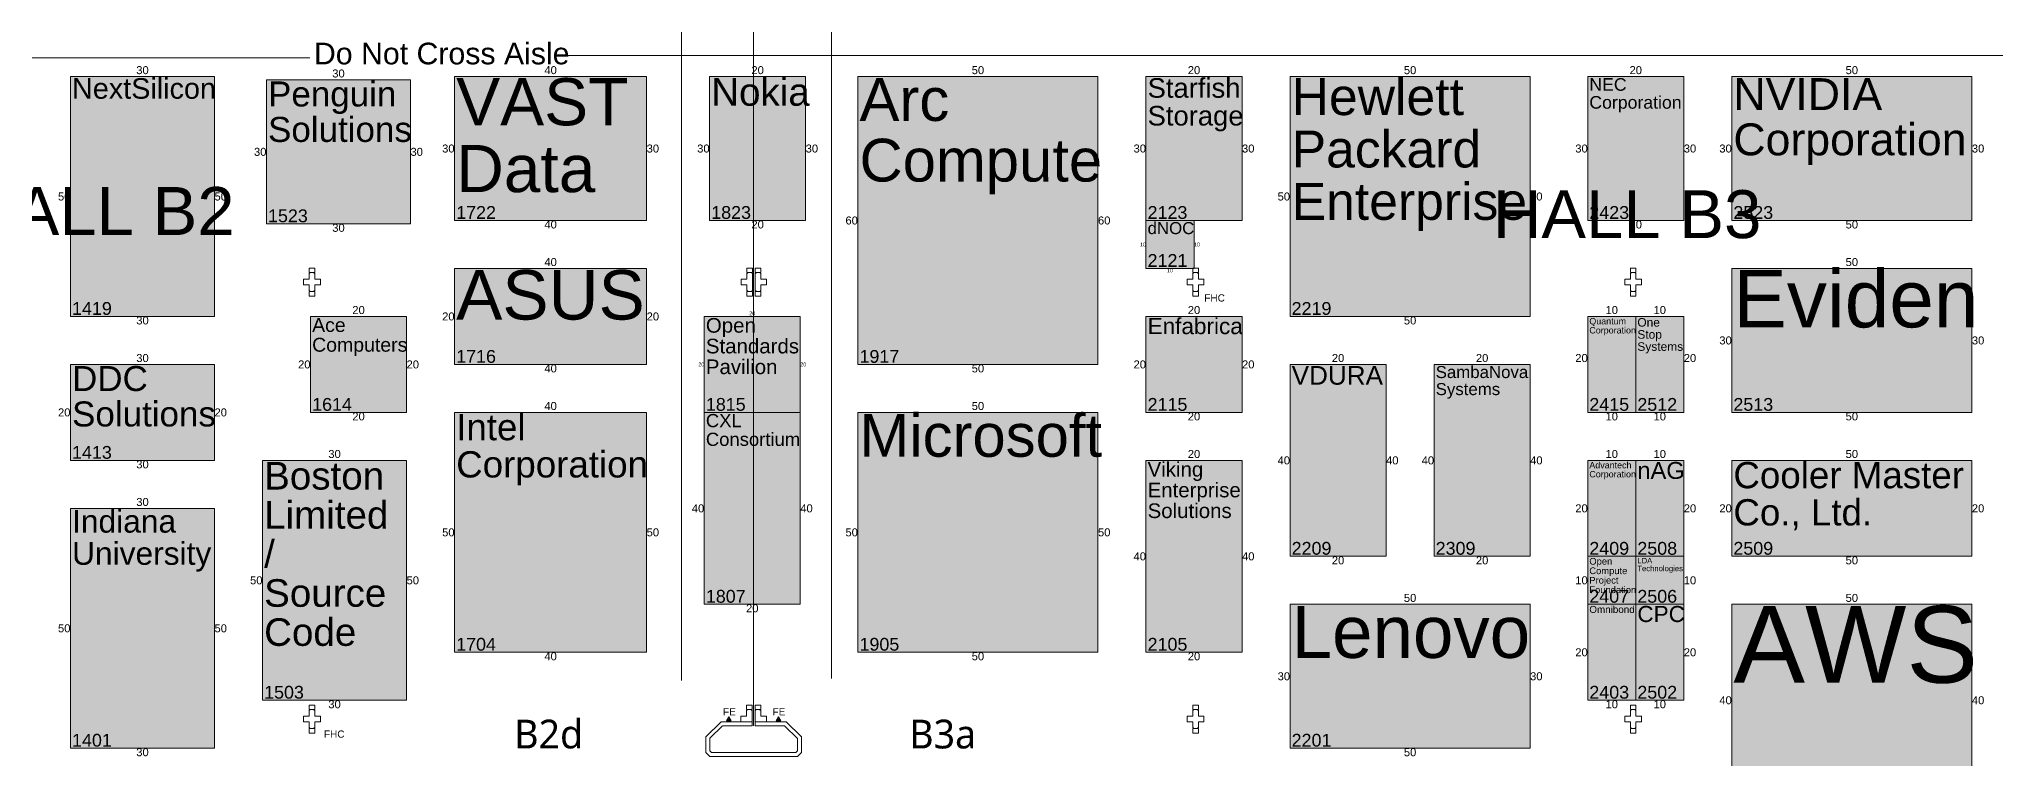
# Model space of a CAD drawing. Header units: inches. Extents: x -357 to 23496, y 116 to 10306.
# Drawn here: x 6594 to 11485, y 3578 to 5379 of the extents above; entities that cross this region are included whole.
import ezdxf
from ezdxf.enums import TextEntityAlignment as Align

# ---------------------------------------------------------------- set-up
doc = ezdxf.new("R2010")
doc.units = ezdxf.units.IN
doc.header["$MEASUREMENT"] = 0
for name, color, linetype, true_color in [('Airwall', 7, 'Continuous', 0xffffff), ('BOOTH_DIMENSION', 7, 'Continuous', 0x000000), ('BOOTH_NUMBER', 7, 'Continuous', 0x000000), ('BOOTHLAYER', 7, 'Continuous', 0x000000), ('Building', 7, 'Continuous', 0xffffff), ('Columns', 7, 'Continuous', 0xffffff), ('COMPANY_NAME', 7, 'Continuous', 0x000000), ('DRAWINGLAYER', 7, 'Continuous', 0xffffff), ('Fire', 7, 'Continuous', 0xffffff), ('HIGHLIGHT_SCHEME', 7, 'Continuous', 0x000000), ('Text', 7, 'Continuous', 0xffffff)]:
    doc.layers.add(name, color=color, linetype=linetype, true_color=true_color)
doc.styles.add('Arial', font='Arial.ttf')
doc.styles.add('Trebuchet MS', font='trebuc.ttf')

msp = doc.modelspace()

# ---------------------------------------------------------------- hatches: boundary and pattern name
at = {"layer": 'HIGHLIGHT_SCHEME', "true_color": 0xe3923d, "transparency": 33554687}
for points in [[(6672.5, 5284.9), (7032.5, 5284.9), (7032.5, 4684.9), (6672.5, 4684.9)], [(7632.5, 5284.9), (8112.5, 5284.9), (8112.5, 4924.9), (7632.5, 4924.9)], [(8269.9, 5284.9), (8509.9, 5284.9), (8509.9, 4924.9), (8269.9, 4924.9)], [(8640.5, 5284.9), (9240.5, 5284.9), (9240.5, 4564.9), (8640.5, 4564.9)], [(9360.5, 5284.9), (9600.5, 5284.9), (9600.5, 4924.9), (9360.5, 4924.9)], [(9720.5, 5284.9), (10320.5, 5284.9), (10320.5, 4684.9), (9720.5, 4684.9)], [(10464.5, 5284.9), (10704.5, 5284.9), (10704.5, 4924.9), (10464.5, 4924.9)], [(10824.5, 5284.9), (11424.5, 5284.9), (11424.5, 4924.9), (10824.5, 4924.9)], [(7162.3, 5276.6), (7522.3, 5276.6), (7522.3, 4916.6), (7162.3, 4916.6)], [(7632.5, 4804.9), (8112.5, 4804.9), (8112.5, 4564.9), (7632.5, 4564.9)], [(10824.5, 4804.9), (11424.5, 4804.9), (11424.5, 4444.9), (10824.5, 4444.9)], [(7272.5, 4684.9), (7512.5, 4684.9), (7512.5, 4444.9), (7272.5, 4444.9)], [(8256.5, 4684.9), (8496.5, 4684.9), (8496.5, 4444.9), (8256.5, 4444.9)], [(9360.5, 4684.9), (9600.5, 4684.9), (9600.5, 4444.9), (9360.5, 4444.9)], [(10464.5, 4684.9), (10584.5, 4684.9), (10584.5, 4444.9), (10464.5, 4444.9)], [(10584.5, 4684.9), (10704.5, 4684.9), (10704.5, 4444.9), (10584.5, 4444.9)], [(6672.5, 4564.9), (7032.5, 4564.9), (7032.5, 4324.9), (6672.5, 4324.9)], [(9720.5, 4564.9), (9960.5, 4564.9), (9960.5, 4084.9), (9720.5, 4084.9)], [(10080.5, 4564.9), (10320.5, 4564.9), (10320.5, 4084.9), (10080.5, 4084.9)], [(7632.5, 4444.9), (8112.5, 4444.9), (8112.5, 3844.9), (7632.5, 3844.9)], [(8256.5, 4444.9), (8496.5, 4444.9), (8496.5, 3964.9), (8256.5, 3964.9)], [(8640.5, 4444.9), (9240.5, 4444.9), (9240.5, 3844.9), (8640.5, 3844.9)], [(7152.5, 4324.9), (7512.5, 4324.9), (7512.5, 3724.9), (7152.5, 3724.9)], [(9360.5, 4324.9), (9600.5, 4324.9), (9600.5, 3844.9), (9360.5, 3844.9)], [(10464.5, 4324.9), (10584.5, 4324.9), (10584.5, 4084.9), (10464.5, 4084.9)], [(10584.5, 4324.9), (10704.5, 4324.9), (10704.5, 4084.9), (10584.5, 4084.9)], [(10824.5, 4324.9), (11424.5, 4324.9), (11424.5, 4084.9), (10824.5, 4084.9)], [(6672.5, 4204.9), (7032.5, 4204.9), (7032.5, 3604.9), (6672.5, 3604.9)], [(10464.5, 4084.9), (10584.5, 4084.9), (10584.5, 3964.9), (10464.5, 3964.9)], [(10584.5, 4084.9), (10704.5, 4084.9), (10704.5, 3964.9), (10584.5, 3964.9)], [(9720.5, 3964.9), (10320.5, 3964.9), (10320.5, 3604.9), (9720.5, 3604.9)], [(10464.5, 3964.9), (10584.5, 3964.9), (10584.5, 3724.9), (10464.5, 3724.9)], [(10584.5, 3964.9), (10704.5, 3964.9), (10704.5, 3724.9), (10584.5, 3724.9)], [(10824.5, 3964.9), (11424.5, 3964.9), (11424.5, 3484.9), (10824.5, 3484.9)]]:
    msp.add_hatch(color=33, dxfattribs=at).paths.add_polyline_path(points, flags=0)
at = {"layer": 'HIGHLIGHT_SCHEME', "true_color": 0xce4240, "transparency": 33554687}
msp.add_hatch(color=13, dxfattribs=at).paths.add_polyline_path([(9360.5, 4924.9), (9480.5, 4924.9), (9480.5, 4804.9), (9360.5, 4804.9)], flags=0)

# ---------------------------------------------------------------- linework, layer by layer
at = {"layer": 'Airwall', "color": 4, "lineweight": 5, "transparency": 33554687}
msp.add_lwpolyline([(8379.9, 6958.6), (8379.9, 3660.9)], dxfattribs=at).dxf.unprotected_set("ltscale", 0)
at = {"layer": 'BOOTHLAYER', "color": 7, "lineweight": 5}
for points in [[(6672.5, 5284.9), (7032.5, 5284.9), (7032.5, 4684.9), (6672.5, 4684.9)], [(7632.5, 5284.9), (8112.5, 5284.9), (8112.5, 4924.9), (7632.5, 4924.9)], [(8269.9, 5284.9), (8509.9, 5284.9), (8509.9, 4924.9), (8269.9, 4924.9)], [(8640.5, 5284.9), (9240.5, 5284.9), (9240.5, 4564.9), (8640.5, 4564.9)], [(9360.5, 5284.9), (9600.5, 5284.9), (9600.5, 4924.9), (9360.5, 4924.9)], [(9720.5, 5284.9), (10320.5, 5284.9), (10320.5, 4684.9), (9720.5, 4684.9)], [(10464.5, 5284.9), (10704.5, 5284.9), (10704.5, 4924.9), (10464.5, 4924.9)], [(10824.5, 5284.9), (11424.5, 5284.9), (11424.5, 4924.9), (10824.5, 4924.9)], [(7162.3, 5276.6), (7522.3, 5276.6), (7522.3, 4916.6), (7162.3, 4916.6)], [(9360.5, 4924.9), (9480.5, 4924.9), (9480.5, 4804.9), (9360.5, 4804.9)], [(7632.5, 4804.9), (8112.5, 4804.9), (8112.5, 4564.9), (7632.5, 4564.9)], [(10824.5, 4804.9), (11424.5, 4804.9), (11424.5, 4444.9), (10824.5, 4444.9)], [(7272.5, 4684.9), (7512.5, 4684.9), (7512.5, 4444.9), (7272.5, 4444.9)], [(8256.5, 4684.9), (8496.5, 4684.9), (8496.5, 4444.9), (8256.5, 4444.9)], [(9360.5, 4684.9), (9600.5, 4684.9), (9600.5, 4444.9), (9360.5, 4444.9)], [(10464.5, 4684.9), (10584.5, 4684.9), (10584.5, 4444.9), (10464.5, 4444.9)], [(10584.5, 4684.9), (10704.5, 4684.9), (10704.5, 4444.9), (10584.5, 4444.9)], [(6672.5, 4564.9), (7032.5, 4564.9), (7032.5, 4324.9), (6672.5, 4324.9)], [(9720.5, 4564.9), (9960.5, 4564.9), (9960.5, 4084.9), (9720.5, 4084.9)], [(10080.5, 4564.9), (10320.5, 4564.9), (10320.5, 4084.9), (10080.5, 4084.9)], [(7632.5, 4444.9), (8112.5, 4444.9), (8112.5, 3844.9), (7632.5, 3844.9)], [(8256.5, 4444.9), (8496.5, 4444.9), (8496.5, 3964.9), (8256.5, 3964.9)], [(8640.5, 4444.9), (9240.5, 4444.9), (9240.5, 3844.9), (8640.5, 3844.9)], [(7152.5, 4324.9), (7512.5, 4324.9), (7512.5, 3724.9), (7152.5, 3724.9)], [(9360.5, 4324.9), (9600.5, 4324.9), (9600.5, 3844.9), (9360.5, 3844.9)], [(10464.5, 4324.9), (10584.5, 4324.9), (10584.5, 4084.9), (10464.5, 4084.9)], [(10584.5, 4324.9), (10704.5, 4324.9), (10704.5, 4084.9), (10584.5, 4084.9)], [(10824.5, 4324.9), (11424.5, 4324.9), (11424.5, 4084.9), (10824.5, 4084.9)], [(6672.5, 4204.9), (7032.5, 4204.9), (7032.5, 3604.9), (6672.5, 3604.9)], [(10464.5, 4084.9), (10584.5, 4084.9), (10584.5, 3964.9), (10464.5, 3964.9)], [(10584.5, 4084.9), (10704.5, 4084.9), (10704.5, 3964.9), (10584.5, 3964.9)], [(9720.5, 3964.9), (10320.5, 3964.9), (10320.5, 3604.9), (9720.5, 3604.9)], [(10464.5, 3964.9), (10584.5, 3964.9), (10584.5, 3724.9), (10464.5, 3724.9)], [(10584.5, 3964.9), (10704.5, 3964.9), (10704.5, 3724.9), (10584.5, 3724.9)], [(10824.5, 3964.9), (11424.5, 3964.9), (11424.5, 3484.9), (10824.5, 3484.9)]]:
    msp.add_lwpolyline(points, close=True, dxfattribs=at)
at = {"layer": 'Building', "color": 18, "lineweight": 5, "true_color": 0x000000, "transparency": 33554687}
for points in [[(8411.8, 3670.9), (8461.3, 3670.9), (8499.2, 3633.1), (8499.2, 3594.5), (8489.2, 3584.5), (8270.7, 3584.5), (8260.7, 3594.5), (8260.7, 3633.1), (8298.5, 3670.9), (8348.1, 3670.9)], [(8383.8, 3670.9), (8383.8, 3660.9), (8457.2, 3660.9), (8489.2, 3629), (8489.2, 3598.7), (8485, 3594.5), (8274.8, 3594.5), (8270.7, 3598.7), (8270.7, 3629.9), (8301.7, 3660.9)], [(8376.1, 3670.9), (8376.1, 3660.9), (8302.7, 3660.9)]]:
    msp.add_lwpolyline(points, dxfattribs=at).dxf.unprotected_set("ltscale", 0)
at = {"layer": 'Columns', "color": 6, "lineweight": 5, "transparency": 33554687}
for points in [[(7271, 4746.9), (7271, 4748.9), (7269, 4748.9), (7269, 4763.9), (7255, 4763.9), (7255, 4777.9), (7269, 4777.9), (7269, 4792.9), (7271, 4792.9), (7271, 4794.9)], [(7283, 4805.9), (7283, 4794.9), (7269, 4794.9), (7269, 4805.9), (7283, 4805.9)], [(7281, 4794.9), (7281, 4792.9), (7283, 4792.9), (7283, 4777.9), (7297, 4777.9), (7297, 4763.9), (7283, 4763.9), (7283, 4748.9), (7281, 4748.9), (7281, 4746.9)], [(8365, 4794.9), (8365, 4792.9), (8363, 4792.9), (8363, 4777.9), (8349, 4777.9), (8349, 4763.9), (8363, 4763.9), (8363, 4748.9), (8365, 4748.9), (8365, 4746.9)], [(8377, 4794.9), (8377, 4805.9), (8363, 4805.9), (8363, 4794.9), (8377, 4794.9)], [(8375, 4746.9), (8375, 4748.9), (8377, 4748.9), (8377, 4792.9), (8375, 4792.9), (8375, 4794.9)], [(8398, 4794.9), (8398, 4805.9), (8384, 4805.9), (8384, 4794.9), (8398, 4794.9)], [(8386, 4794.9), (8386, 4792.9), (8384, 4792.9), (8384, 4748.9), (8386, 4748.9), (8386, 4746.9)], [(8396, 4746.9), (8396, 4748.9), (8398, 4748.9), (8398, 4763.9), (8412, 4763.9), (8412, 4777.9), (8398, 4777.9), (8398, 4792.9), (8396, 4792.9), (8396, 4794.9)], [(9479.4, 4746.9), (9479.4, 4748.9), (9477.4, 4748.9), (9477.4, 4763.9), (9463.4, 4763.9), (9463.4, 4777.9), (9477.4, 4777.9), (9477.4, 4792.9), (9479.4, 4792.9), (9479.4, 4794.9)], [(9491.4, 4794.9), (9477.4, 4794.9), (9477.4, 4805.9), (9491.4, 4805.9), (9491.4, 4794.9)], [(9489.4, 4794.9), (9489.4, 4792.9), (9491.4, 4792.9), (9491.4, 4777.9), (9505.4, 4777.9), (9505.4, 4763.9), (9491.4, 4763.9), (9491.4, 4748.9), (9489.4, 4748.9), (9489.4, 4746.9)], [(10573, 4746.9), (10573, 4748.9), (10571, 4748.9), (10571, 4763.9), (10557, 4763.9), (10557, 4777.9), (10571, 4777.9), (10571, 4792.9), (10573, 4792.9), (10573, 4794.9)], [(10585, 4805.9), (10585, 4794.9), (10571, 4794.9), (10571, 4805.9), (10585, 4805.9)], [(10583, 4794.9), (10583, 4792.9), (10585, 4792.9), (10585, 4777.9), (10599, 4777.9), (10599, 4763.9), (10585, 4763.9), (10585, 4748.9), (10583, 4748.9), (10583, 4746.9)], [(7269, 4746.9), (7283, 4746.9), (7283, 4735.9), (7269, 4735.9), (7269, 4746.9)], [(8363, 4746.9), (8363, 4735.9), (8377, 4735.9), (8377, 4746.9), (8363, 4746.9)], [(8384, 4746.9), (8384, 4735.9), (8398, 4735.9), (8398, 4746.9), (8384, 4746.9)], [(9491.4, 4746.9), (9491.4, 4735.9), (9477.4, 4735.9), (9477.4, 4746.9), (9491.4, 4746.9)], [(10571, 4746.9), (10585, 4746.9), (10585, 4735.9), (10571, 4735.9), (10571, 4746.9)], [(7271, 3653.9), (7271, 3655.9), (7269, 3655.9), (7269, 3670.9), (7255, 3670.9), (7255, 3684.9), (7269, 3684.9), (7269, 3699.9), (7271, 3699.9), (7271, 3701.9)], [(7283, 3701.9), (7269, 3701.9), (7269, 3712.9), (7283, 3712.9), (7283, 3701.9)], [(7281, 3701.9), (7281, 3699.9), (7283, 3699.9), (7283, 3684.9), (7297, 3684.9), (7297, 3670.9), (7283, 3670.9), (7283, 3655.9), (7281, 3655.9), (7281, 3653.9)], [(8374.1, 3701.9), (8374.1, 3699.9), (8376.1, 3699.9), (8376.1, 3670.9), (8348.1, 3670.9), (8348.1, 3684.9), (8362.1, 3684.9), (8362.1, 3699.9), (8364.1, 3699.9), (8364.1, 3701.9)], [(8362.1, 3701.9), (8362.1, 3712.9), (8376.1, 3712.9), (8376.1, 3701.9), (8362.1, 3701.9)], [(8397.8, 3701.9), (8397.8, 3712.9), (8383.8, 3712.9), (8383.8, 3701.9), (8397.8, 3701.9)], [(8385.8, 3701.9), (8385.8, 3699.9), (8383.8, 3699.9), (8383.8, 3670.9), (8411.8, 3670.9), (8411.8, 3684.9), (8397.8, 3684.9), (8397.8, 3699.9), (8395.8, 3699.9), (8395.8, 3701.9)], [(9479.4, 3653.9), (9479.4, 3655.9), (9477.4, 3655.9), (9477.4, 3670.9), (9463.4, 3670.9), (9463.4, 3684.9), (9477.4, 3684.9), (9477.4, 3699.9), (9479.4, 3699.9), (9479.4, 3701.9)], [(9491.4, 3712.9), (9491.4, 3701.9), (9477.4, 3701.9), (9477.4, 3712.9), (9491.4, 3712.9)], [(9489.4, 3701.9), (9489.4, 3699.9), (9491.4, 3699.9), (9491.4, 3684.9), (9505.4, 3684.9), (9505.4, 3670.9), (9491.4, 3670.9), (9491.4, 3655.9), (9489.4, 3655.9), (9489.4, 3653.9)], [(10573, 3653.9), (10573, 3655.9), (10571, 3655.9), (10571, 3670.9), (10557, 3670.9), (10557, 3684.9), (10571, 3684.9), (10571, 3699.9), (10573, 3699.9), (10573, 3701.9)], [(10585, 3701.9), (10571, 3701.9), (10571, 3712.9), (10585, 3712.9), (10585, 3701.9)], [(10583, 3701.9), (10583, 3699.9), (10585, 3699.9), (10585, 3684.9), (10599, 3684.9), (10599, 3670.9), (10585, 3670.9), (10585, 3655.9), (10583, 3655.9), (10583, 3653.9)], [(7283, 3653.9), (7283, 3642.9), (7269, 3642.9), (7269, 3653.9), (7283, 3653.9)], [(9477.4, 3653.9), (9491.4, 3653.9), (9491.4, 3642.9), (9477.4, 3642.9), (9477.4, 3653.9)], [(10585, 3653.9), (10585, 3642.9), (10571, 3642.9), (10571, 3653.9), (10585, 3653.9)]]:
    msp.add_lwpolyline(points, dxfattribs=at).dxf.unprotected_set("ltscale", 0)
at = {"layer": 'DRAWINGLAYER', "color": 1, "lineweight": 5, "transparency": 33554687}
for points in [[(8199.7, 5754.6), (8199.7, 3774.6)], [(8574.3, 5759), (8574.3, 3779)], [(4858.9, 5331.8), (7270.9, 5331.8)], [(7912.3, 5337.3), (11704.3, 5337.3)]]:
    msp.add_lwpolyline(points, dxfattribs=at).dxf.unprotected_set("ltscale", 0)
at = {"layer": 'Fire', "color": 1, "lineweight": 5, "transparency": 33554687}
for points in [[(8324.1, 3673.2), (8318.1, 3683.6), (8312.1, 3673.2), (8324.1, 3673.2)], [(8315.5, 3675.2), (8320.6, 3675.2), (8318.1, 3679.6), (8315.5, 3675.2)], [(8448, 3673.2), (8442, 3683.6), (8436, 3673.2), (8448, 3673.2)], [(8439.4, 3675.2), (8444.5, 3675.2), (8442, 3679.6), (8439.4, 3675.2)]]:
    msp.add_lwpolyline(points, dxfattribs=at).dxf.unprotected_set("ltscale", 0)

# ---------------------------------------------------------------- texts
at = {"layer": 'BOOTH_DIMENSION', "color": 8, "style": 'Arial'}
for s, height, p in [('30', 20, (6852.5, 5284.9)), ('30', 20, (7342.3, 5276.6)), ('40', 20, (7872.5, 5284.9)), ('20', 20, (8389.9, 5284.9)), ('50', 20, (8940.5, 5284.9)), ('20', 20, (9480.5, 5284.9)), ('50', 20, (10020.5, 5284.9)), ('20', 20, (10584.5, 5284.9)), ('50', 20, (11124.5, 5284.9)), ('40', 20, (7872.5, 4804.9)), ('50', 20, (11124.5, 4804.9)), ('20', 20, (7392.5, 4684.9)), ('20', 9.6, (8376.5, 4684.9)), ('20', 20, (9480.5, 4684.9)), ('10', 20, (10524.5, 4684.9)), ('10', 20, (10644.5, 4684.9)), ('30', 20, (6852.5, 4564.9)), ('20', 20, (9840.5, 4564.9)), ('20', 20, (10200.5, 4564.9)), ('40', 20, (7872.5, 4444.9)), ('50', 20, (8940.5, 4444.9)), ('30', 20, (7332.5, 4324.9)), ('20', 20, (9480.5, 4324.9)), ('10', 20, (10524.5, 4324.9)), ('10', 20, (10644.5, 4324.9)), ('50', 20, (11124.5, 4324.9)), ('30', 20, (6852.5, 4204.9)), ('50', 20, (10020.5, 3964.9)), ('50', 20, (11124.5, 3964.9))]:
    msp.add_text(s, height=height, dxfattribs=at).set_placement(p, align=Align.BOTTOM_CENTER)
for s, height, p in [('30', 20, (7162.3, 5096.6)), ('30', 20, (7632.5, 5104.9)), ('30', 20, (8269.9, 5104.9)), ('30', 20, (9360.5, 5104.9)), ('30', 20, (10464.5, 5104.9)), ('30', 20, (10824.5, 5104.9)), ('50', 20, (6672.5, 4984.9)), ('50', 20, (9720.5, 4984.9)), ('60', 20, (8640.5, 4924.9)), ('10', 9.6, (9360.5, 4864.9)), ('20', 20, (7632.5, 4684.9)), ('30', 20, (10824.5, 4624.9)), ('20', 20, (7272.5, 4564.9)), ('20', 9.6, (8256.5, 4564.9)), ('20', 20, (9360.5, 4564.9)), ('20', 20, (6672.5, 4444.9)), ('40', 20, (9720.5, 4324.9)), ('40', 20, (10080.5, 4324.9)), ('40', 20, (8256.5, 4204.9)), ('20', 20, (10464.5, 4204.9)), ('20', 20, (10824.5, 4204.9)), ('50', 20, (7632.5, 4144.9)), ('50', 20, (8640.5, 4144.9)), ('40', 20, (9360.5, 4084.9)), ('50', 20, (7152.5, 4024.9)), ('10', 20, (10464.5, 4024.9)), ('50', 20, (6672.5, 3904.9)), ('20', 20, (10464.5, 3844.9)), ('30', 20, (9720.5, 3784.9)), ('40', 20, (10824.5, 3724.9))]:
    msp.add_text(s, height=height, dxfattribs=at).set_placement(p, align=Align.MIDDLE_RIGHT)
for s, height, p in [('30', 20, (7522.3, 5096.6)), ('30', 20, (8112.5, 5104.9)), ('30', 20, (8509.9, 5104.9)), ('30', 20, (9600.5, 5104.9)), ('30', 20, (10704.5, 5104.9)), ('30', 20, (11424.5, 5104.9)), ('50', 20, (7032.5, 4984.9)), ('50', 20, (10320.5, 4984.9)), ('60', 20, (9240.5, 4924.9)), ('10', 9.6, (9480.5, 4864.9)), ('20', 20, (8112.5, 4684.9)), ('30', 20, (11424.5, 4624.9)), ('20', 20, (7512.5, 4564.9)), ('20', 9.6, (8496.5, 4564.9)), ('20', 20, (9600.5, 4564.9)), ('20', 20, (7032.5, 4444.9)), ('40', 20, (9960.5, 4324.9)), ('40', 20, (10320.5, 4324.9)), ('40', 20, (8496.5, 4204.9)), ('20', 20, (10704.5, 4204.9)), ('20', 20, (11424.5, 4204.9)), ('50', 20, (8112.5, 4144.9)), ('50', 20, (9240.5, 4144.9)), ('40', 20, (9600.5, 4084.9)), ('50', 20, (7512.5, 4024.9)), ('10', 20, (10704.5, 4024.9)), ('50', 20, (7032.5, 3904.9)), ('20', 20, (10704.5, 3844.9)), ('30', 20, (10320.5, 3784.9)), ('40', 20, (11424.5, 3724.9))]:
    msp.add_text(s, height=height, dxfattribs=at).set_placement(p, align=Align.MIDDLE_LEFT)
for s, height, p in [('30', 20, (7342.3, 4916.6)), ('40', 20, (7872.5, 4924.9)), ('20', 20, (8389.9, 4924.9)), ('20', 20, (10584.5, 4924.9)), ('50', 20, (11124.5, 4924.9)), ('10', 9.6, (9420.5, 4804.9)), ('30', 20, (6852.5, 4684.9)), ('50', 20, (10020.5, 4684.9)), ('40', 20, (7872.5, 4564.9)), ('50', 20, (8940.5, 4564.9)), ('20', 20, (7392.5, 4444.9)), ('20', 20, (9480.5, 4444.9)), ('10', 20, (10524.5, 4444.9)), ('10', 20, (10644.5, 4444.9)), ('50', 20, (11124.5, 4444.9)), ('30', 20, (6852.5, 4324.9)), ('20', 20, (9840.5, 4084.9)), ('20', 20, (10200.5, 4084.9)), ('50', 20, (11124.5, 4084.9)), ('20', 20, (8376.5, 3964.9)), ('40', 20, (7872.5, 3844.9)), ('50', 20, (8940.5, 3844.9)), ('20', 20, (9480.5, 3844.9)), ('30', 20, (7332.5, 3724.9)), ('10', 20, (10524.5, 3724.9)), ('10', 20, (10644.5, 3724.9)), ('30', 20, (6852.5, 3604.9)), ('50', 20, (10020.5, 3604.9))]:
    msp.add_text(s, height=height, dxfattribs=at).set_placement(p, align=Align.TOP_CENTER)
msp.add_text('20', height=20, dxfattribs=at).set_placement((10464.5, 4564.9), align=Align.BOTTOM_RIGHT)
msp.add_text('20', height=20, dxfattribs=at).set_placement((10704.5, 4564.9), align=Align.BOTTOM_LEFT)
at = {"layer": 'BOOTH_NUMBER', "color": 18, "true_color": 0x000000, "style": 'Arial'}
for s, p in [('1523', (7166.3, 4920.6)), ('1722', (7636.5, 4928.9)), ('1823', (8273.9, 4928.9)), ('2123', (9364.5, 4928.9)), ('2423', (10468.5, 4928.9)), ('2523', (10828.5, 4928.9)), ('2121', (9364.5, 4808.9)), ('1419', (6676.5, 4688.9)), ('2219', (9724.5, 4688.9)), ('1716', (7636.5, 4568.9)), ('1917', (8644.5, 4568.9)), ('1614', (7276.5, 4448.9)), ('1815', (8260.5, 4448.9)), ('2115', (9364.5, 4448.9)), ('2415', (10468.5, 4448.9)), ('2512', (10588.5, 4448.9)), ('2513', (10828.5, 4448.9)), ('1413', (6676.5, 4328.9)), ('2209', (9724.5, 4088.9)), ('2309', (10084.5, 4088.9)), ('2409', (10468.5, 4088.9)), ('2508', (10588.5, 4088.9)), ('2509', (10828.5, 4088.9)), ('1807', (8260.5, 3968.9)), ('2407', (10468.5, 3968.9)), ('2506', (10588.5, 3968.9)), ('1704', (7636.5, 3848.9)), ('1905', (8644.5, 3848.9)), ('2105', (9364.5, 3848.9)), ('1503', (7156.5, 3728.9)), ('2403', (10468.5, 3728.9)), ('2502', (10588.5, 3728.9)), ('1401', (6676.5, 3608.9)), ('2201', (9724.5, 3608.9))]:
    msp.add_text(s, height=32, dxfattribs=at).set_placement(p)
at = {"layer": 'COMPANY_NAME', "color": 18, "true_color": 0x000000, "attachment_point": 1, "line_spacing_factor": 0.85, "style": 'Arial'}
for s, insert, char_height, width in [('NextSilicon', (6676.5, 5280.9), 51.473, 356), ('VAST Data', (7636.5, 5280.9), 117.98, 476), ('Nokia', (8273.9, 5280.9), 68.98, 236), ('Starfish Storage', (9364.5, 5280.9), 49.022, 236), ('Hewlett Packard Enterprise', (9724.5, 5280.9), 92.437, 596), ('Penguin Solutions', (7166.3, 5272.6), 62.565, 356), ('Arc Compute', (8644.5, 5280.9), 107.008, 596), ('NEC Corporation', (10468.5, 5280.9), 31.6, 236), ('NVIDIA Corporation', (10828.5, 5280.9), 79.851, 596), ('dNOC', (9364.5, 4920.9), 30.09, 116), ('ASUS', (7636.5, 4800.9), 123.87, 476), ('Eviden', (10828.5, 4800.9), 143.4, 596), ('Ace Computers', (7276.5, 4680.9), 34.839, 236), ('Open Standards Pavilion', (8260.5, 4680.9), 36.581, 236), ('Enfabrica', (9364.5, 4680.9), 40.33, 236), ('Quantum Corporation', (10468.5, 4680.9), 15.96, 116), ('One Stop Systems', (10588.5, 4680.9), 21.388, 116), ('DDC Solutions', (6676.5, 4560.9), 62.565, 356), ('VDURA', (9724.5, 4560.9), 46.69, 236), ('SambaNova Systems', (10084.5, 4560.9), 30.095, 236), ('Intel Corporation', (7636.5, 4440.9), 65.694, 476), ('CXL Consortium', (8260.5, 4440.9), 33.014, 236), ('Microsoft', (8644.5, 4440.9), 107.01, 596), ('Boston Limited / Source Code', (7156.5, 4320.9), 68.978, 356), ('Viking Enterprise Solutions', (9364.5, 4320.9), 36.581, 236), ('Advantech Corporation', (10468.5, 4320.9), 15.96, 116), ('nAG', (10588.5, 4320.9), 42.35, 116), ('Cooler Master Co., Ltd.', (10828.5, 4320.9), 65.694, 596), ('Indiana University', (6676.5, 4200.9), 56.749, 356), ('Open Compute Project Foundation', (10468.5, 4080.9), 16.758, 116), ('LDA Technologies', (10588.5, 4080.9), 13.718, 116), ('Omnibond', (10468.5, 3960.9), 17.6, 116), ('CPC', (10588.5, 3960.9), 40.33, 116), ('AWS', (10828.5, 3960.9), 192.17, 596), ('Lenovo', (9724.5, 3960.9), 130.07, 596)]:
    msp.add_mtext(s, dxfattribs=dict(at, insert=insert, char_height=char_height, width=width))
at = {"layer": 'DRAWINGLAYER', "color": 1, "style": 'Arial'}
msp.add_text('Do Not Cross Aisle', height=54.135, rotation=360, dxfattribs=at).set_placement((7600.4, 5342.5), align=Align.MIDDLE_CENTER)
at = {"layer": 'Fire', "color": 1, "style": 'Arial'}
for s, p in [('FHC', (9531.9, 4722.2)), ('FE', (8319.3, 3686.9)), ('FE', (8443.2, 3686.9)), ('FHC', (7331.7, 3631.3))]:
    msp.add_text(s, height=18, rotation=360, dxfattribs=at).set_placement(p, align=Align.CENTER)
at = {"layer": 'Text', "color": 18, "true_color": 0x000000}
for s, height, style, p in [('HALL B2', 120, 'Arial', (6747.3, 4888.6)), ('HALL B3', 120, 'Arial', (10562.9, 4880.7)), ('B2d', 72, 'Trebuchet MS', (7867.6, 3604.4)), ('B3a', 72, 'Trebuchet MS', (8852.3, 3604.4))]:
    msp.add_text(s, height=height, rotation=360, dxfattribs=dict(at, style=style)).set_placement(p, align=Align.CENTER)

doc.saveas('drawing.dxf')
